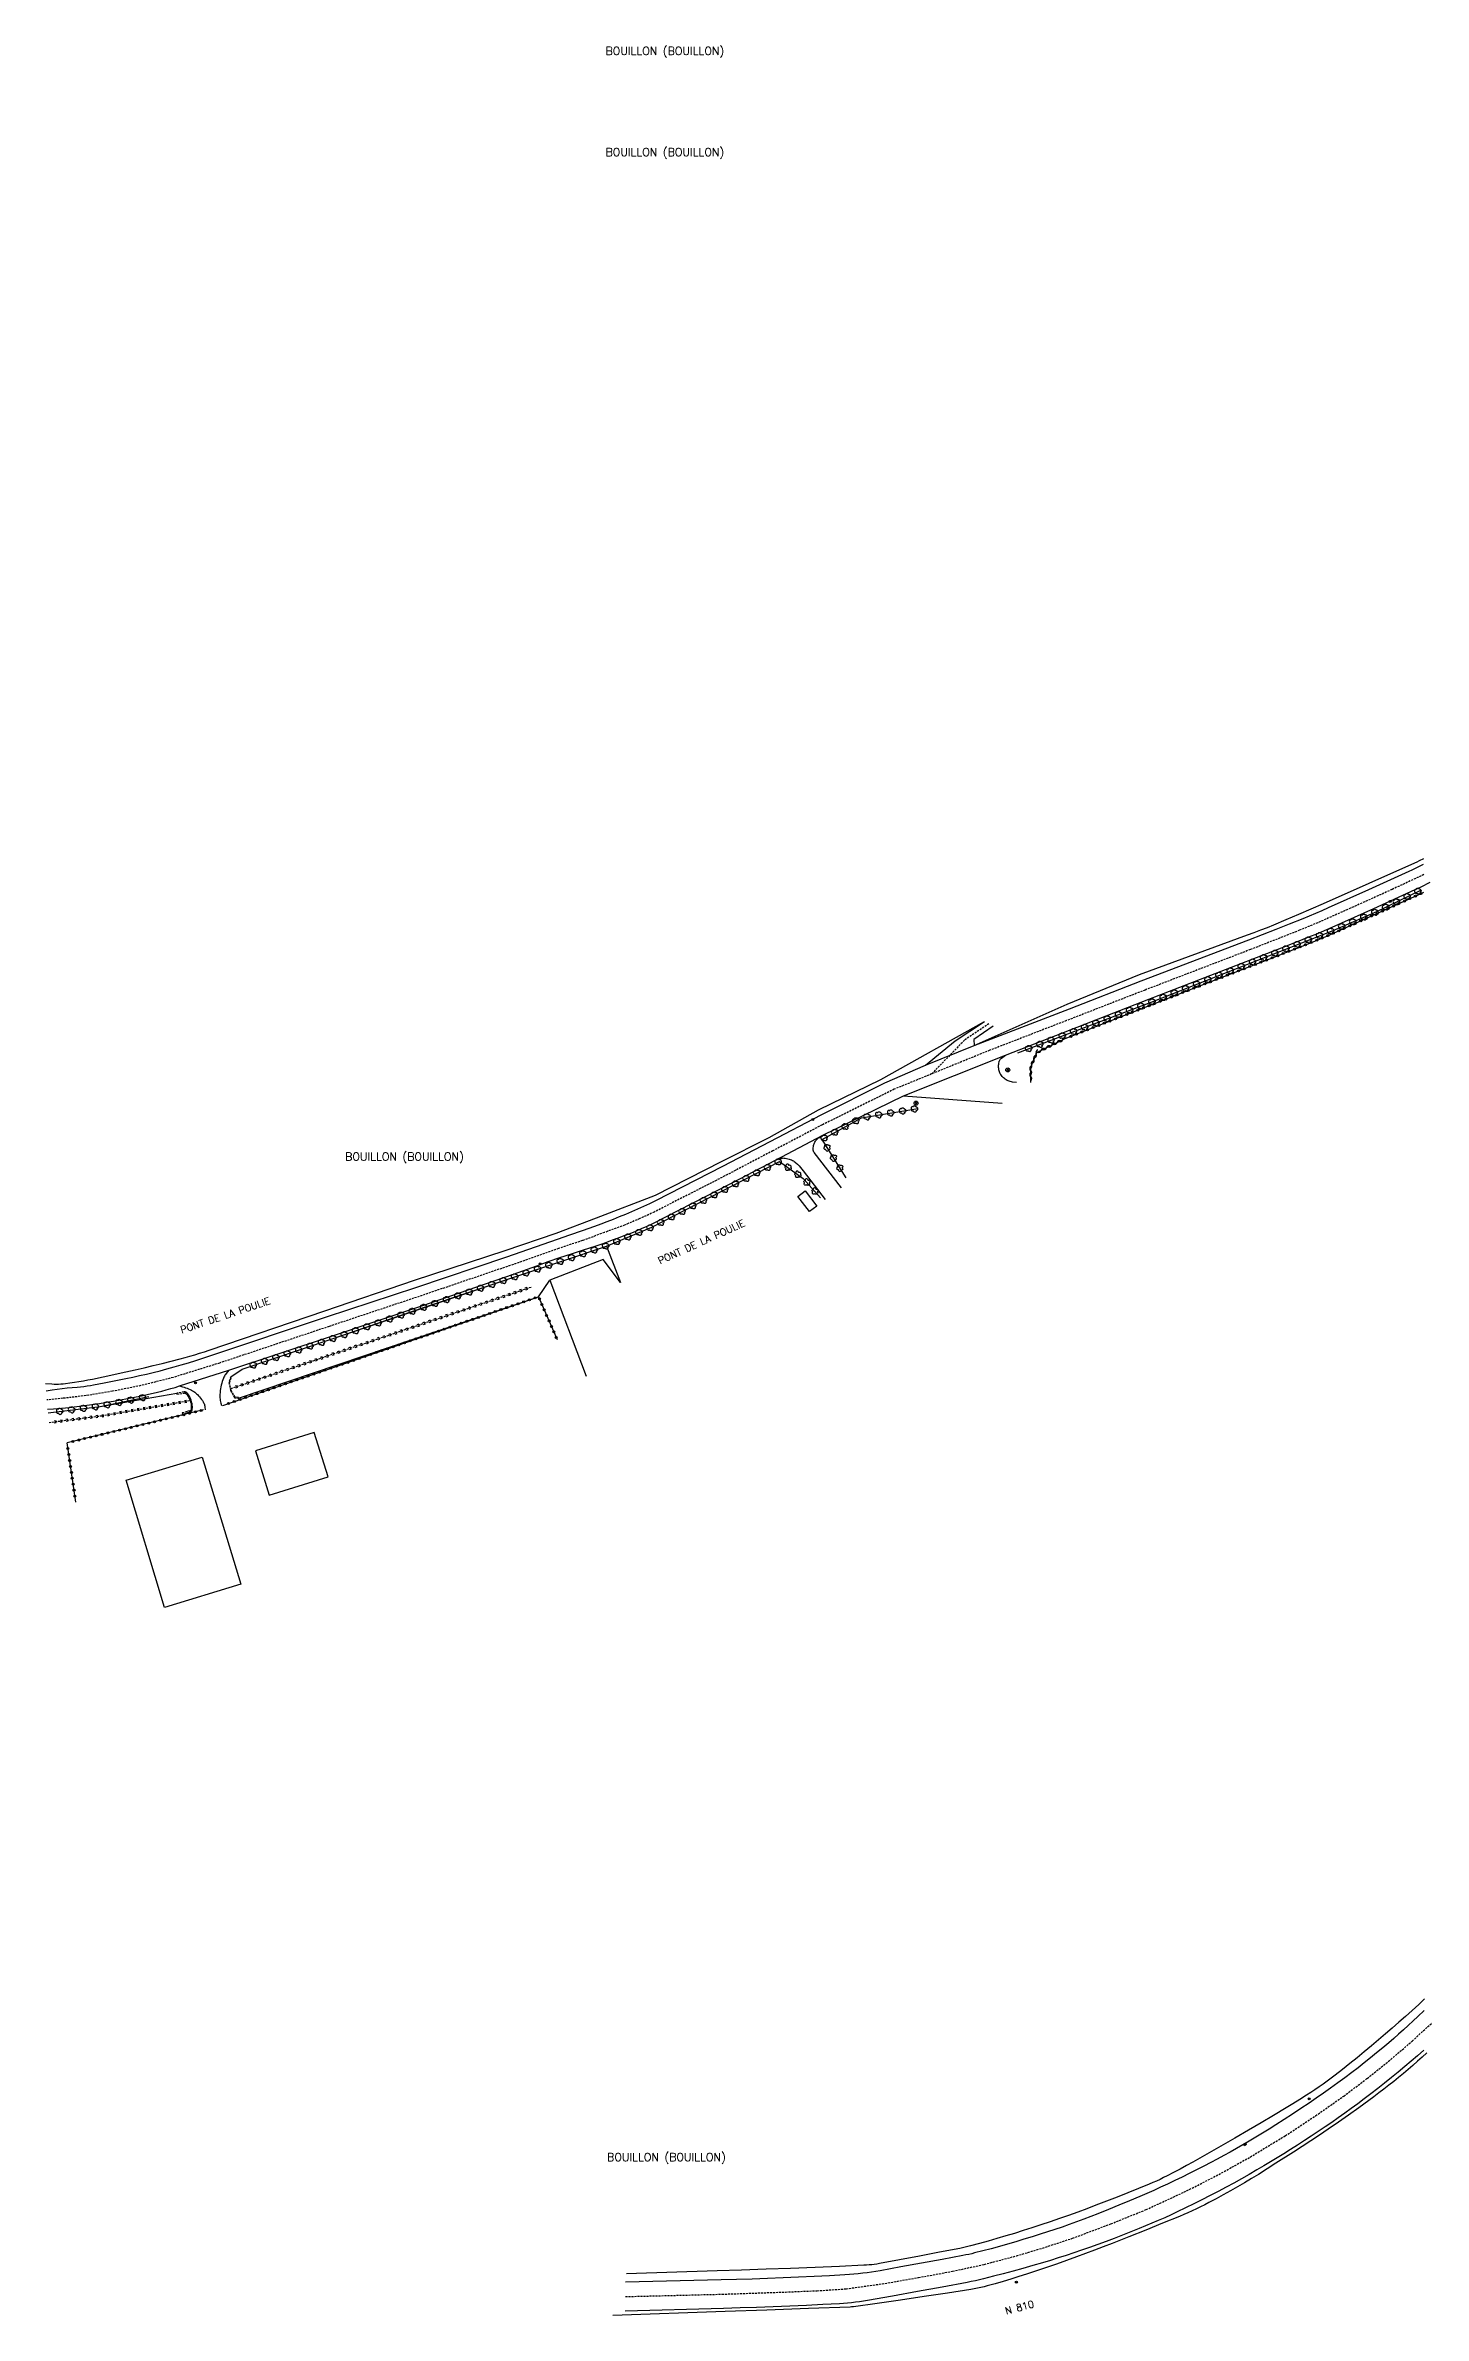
# Model space of a CAD drawing. Header units: millimetres. Extents: x 199000 to 200000, y 53197 to 53815.
# Drawn here: x 199372 to 199716, y 53197 to 53764 of the extents above; entities that cross this region are included whole.
import ezdxf
from ezdxf.enums import TextEntityAlignment as Align

# ---------------------------------------------------------------- set-up
doc = ezdxf.new("R2010")
doc.units = ezdxf.units.MM
doc.linetypes.add('DASHED', pattern=[0.75, 0.5, -0.25])
doc.layers.get('0').update_dxf_attribs({"linetype": 'CONTINUOUS'})
for name, color, linetype in [('W0001', 6, 'DASHED'), ('W0008', 7, 'CONTINUOUS'), ('W0017', 7, 'CONTINUOUS'), ('W0070', 7, 'DASHED'), ('W0071', 7, 'CONTINUOUS'), ('W0101', 7, 'CONTINUOUS'), ('W0104', 1, 'CONTINUOUS'), ('W0112', 1, 'DASHED'), ('W0211', 2, 'CONTINUOUS'), ('W0212', 2, 'CONTINUOUS'), ('W0213', 2, 'CONTINUOUS'), ('W0220', 5, 'DASHED'), ('W0221', 2, 'CONTINUOUS'), ('W0302', 3, 'CONTINUOUS'), ('W0310', 3, 'CONTINUOUS'), ('W0322', 7, 'CONTINUOUS'), ('W0400', 7, 'CONTINUOUS'), ('W0431', 7, 'CONTINUOUS'), ('W0469', 7, 'CONTINUOUS'), ('W0856', 7, 'CONTINUOUS'), ('W0980', 7, 'CONTINUOUS'), ('W0989', 7, 'CONTINUOUS'), ('W1338', 7, 'CONTINUOUS')]:
    doc.layers.add(name, color=color, linetype=linetype)
doc.styles.get("Standard").update_dxf_attribs({"font": 'romans.shx', "width": 0.85})

# ---------------------------------------------------------------- blocks, each defined once
blk = doc.blocks.new('T856')
for p, q in [((-0.125, 0), (0.125, 0)), ((0, 0.125), (0, -0.125))]:
    blk.add_line(p, q)
blk.add_ellipse((0, 0), major_axis=(-0.177, 0.177), ratio=1, start_param=3.9269908, end_param=10.2101761)
blk = doc.blocks.new('T469')
at = {"color": 0, "linetype": 'Continuous', "flags": 128}
for points in [[(-0.35, 0.35), (0.35, -0.35)], [(-0.35, -0.35), (0.35, 0.35)]]:
    blk.add_lwpolyline(points, dxfattribs=at)
at = {"color": 0, "linetype": 'Continuous'}
blk.add_circle((0, 0), 0.5, dxfattribs=at)
blk = doc.blocks.new('T400')
for p, q in [((-0.15, 0.3), (0.15, 0.3)), ((-0.15, -0.25), (-0.15, 0.3)), ((-0.15, 0.15), (0.15, 0.15)), ((-0.15, 0), (0.15, 0)), ((0.15, 0.3), (0.15, -0.25)), ((-0.15, -0.15), (0.15, -0.15)), ((-0.15, -0.25), (-0.15, -0.3)), ((-0.15, -0.3), (0.15, -0.3)), ((0.15, -0.3), (0.15, -0.25))]:
    blk.add_line(p, q)
blk = doc.blocks.new('t220o')
at = {"color": 0, "linetype": 'Continuous'}
for p, q in [((-0.25, 0.25), (0.25, 0.25)), ((-0.25, -0.25), (0.25, -0.25))]:
    blk.add_line(p, q, dxfattribs=at)
blk = doc.blocks.new('t302o')
for p, q in [((-0.8, 0.51), (-0.86, 0.34)), ((-0.86, 0.34), (-0.86, 0.17)), ((-0.86, 0.17), (-0.74, 0.06)), ((-0.69, 0.63), (-0.8, 0.51)), ((-0.8, -0.06), (-0.74, 0.06)), ((-0.74, 0.06), (-0.69, 0.11)), ((-0.57, 0.69), (-0.69, 0.63)), ((-0.46, 0.69), (-0.57, 0.69)), ((-0.29, 0.63), (-0.46, 0.69)), ((-0.29, 0.63), (-0.17, 0.74)), ((-0.23, 0.57), (-0.29, 0.63)), ((-0.17, 0.74), (-0.06, 0.8)), ((-0.06, 0.8), (0.06, 0.8)), ((0.06, 0.8), (0.23, 0.74)), ((0.23, 0.74), (0.34, 0.63)), ((0.34, 0.63), (0.4, 0.51)), ((0.46, 0.46), (0.34, 0.46)), ((0.4, 0.51), (0.4, 0.46)), ((0.57, 0.4), (0.46, 0.46)), ((0.57, 0.4), (0.69, 0.29)), ((0.69, 0.29), (0.74, 0.17)), ((0.74, 0.06), (0.69, -0.17)), ((0.74, 0.17), (0.74, 0.06)), ((-0.8, -0.17), (-0.8, -0.06)), ((-0.8, -0.23), (-0.8, -0.17)), ((-0.74, -0.34), (-0.8, -0.23)), ((-0.69, -0.4), (-0.74, -0.34)), ((-0.51, -0.46), (-0.69, -0.4)), ((-0.4, -0.46), (-0.51, -0.46)), ((-0.4, -0.46), (-0.34, -0.46)), ((-0.34, -0.46), (-0.34, -0.4)), ((-0.34, -0.51), (-0.34, -0.46)), ((-0.29, -0.63), (-0.34, -0.51)), ((-0.17, -0.74), (-0.29, -0.63)), ((-0.06, -0.8), (-0.17, -0.74)), ((0.06, -0.8), (-0.06, -0.8)), ((0.17, -0.74), (0.06, -0.8)), ((0.23, -0.69), (0.17, -0.74)), ((0.29, -0.46), (0.23, -0.46)), ((0.29, -0.63), (0.23, -0.69)), ((0.46, -0.4), (0.29, -0.46)), ((0.34, -0.51), (0.29, -0.63)), ((0.34, -0.51), (0.34, -0.46)), ((0.57, -0.34), (0.46, -0.4)), ((0.63, -0.29), (0.57, -0.34)), ((0.69, -0.17), (0.63, -0.29))]:
    blk.add_line(p, q)
blk = doc.blocks.new('t310o')
at = {"color": 0, "linetype": 'Continuous'}
for centre, start, end in [((-0.5, 0.38), 216.8699, 323.1304), ((0.5, -0.37), 36.8699, 143.1303)]:
    blk.add_arc(centre, 0.625, start, end, dxfattribs=at)
blk = doc.blocks.new('t322o')
at = {"color": 0, "linetype": 'Continuous'}
for radius in [0.25, 0.15]:
    blk.add_circle((0, 0), radius, dxfattribs=at)

msp = doc.modelspace()

# ---------------------------------------------------------------- linework, layer by layer
at = {"layer": 'W0001'}
for points in [[(199716.3, 53557.08), (199708.36, 53553.35), (199697.99, 53548.68), (199689.78, 53545.04), (199685.25, 53543.16), (199672.97, 53538.34), (199646.62, 53528.23), (199626.96, 53520.57), (199607.81, 53513.17), (199593.27, 53507.25), (199583.92, 53503.44), (199565.89, 53494.51), (199553.6, 53488.04), (199542.23, 53482.09), (199523.96, 53472.74), (199520.34, 53471.1), (199516.53, 53469.49), (199511.46, 53467.61), (199506.02, 53465.63), (199500.05, 53463.64), (199487.94, 53459.39), (199465.22, 53451.66), (199442.67, 53444.15), (199415.26, 53434.99), (199403.69, 53431.4), (199395.58, 53429.35), (199388.51, 53427.94), (199381.97, 53426.86), (199376.22, 53426.19), (199372.11, 53425.78)], [(199516.76, 53201.7), (199540.95, 53202.3), (199546.13, 53202.47), (199556.77, 53202.84), (199564.64, 53203.16), (199571.96, 53203.64), (199581.6, 53204.99), (199589.98, 53206.46), (199598.53, 53208.03), (199606.44, 53209.75), (199614.48, 53211.88), (199621.01, 53213.83), (199628.51, 53216.28), (199638.1, 53219.89), (199646.86, 53223.42), (199656.35, 53227.8), (199665.08, 53232.22), (199672.88, 53236.58), (199681.65, 53241.89), (199689.26, 53246.89), (199696.29, 53251.82), (199702.16, 53256.22), (199708.05, 53260.95), (199713.38, 53265.56), (199719.13, 53270.8)]]:
    msp.add_lwpolyline(points, dxfattribs=at)
at = {"layer": 'W0008'}
for points in [[(199371.96, 53428.07), (199373.45, 53428.3), (199374.71, 53428.48), (199375.96, 53428.64), (199377.21, 53428.78), (199378.47, 53428.9), (199379.73, 53429), (199380.55, 53429.07), (199381.37, 53429.16), (199382.19, 53429.27), (199383, 53429.4), (199383.81, 53429.54), (199386.47, 53430.06), (199391.89, 53431.14), (199393.6, 53431.49), (199395.32, 53431.86), (199397.03, 53432.25), (199398.73, 53432.66), (199400.43, 53433.09), (199402.13, 53433.53), (199403.94, 53434.03), (199405.74, 53434.54), (199407.54, 53435.08), (199409.33, 53435.63), (199411.12, 53436.2), (199412.9, 53436.78), (199442.03, 53446.54), (199464.32, 53453.9), (199487.08, 53461.58), (199499.73, 53465.94), (199502.86, 53467.01), (199505.99, 53468.11), (199509.1, 53469.23), (199510.65, 53469.8), (199512.2, 53470.39), (199513.74, 53470.99), (199515.28, 53471.6), (199516.81, 53472.23), (199518.34, 53472.87), (199519.86, 53473.53), (199521.37, 53474.21), (199522.87, 53474.9), (199524.36, 53475.61), (199541.07, 53484.17), (199552.95, 53490.39), (199565.68, 53497.06), (199581.61, 53505.07), (199591.77, 53509.48), (199603.88, 53514.37), (199627.71, 53523.55), (199645.69, 53530.5), (199672.56, 53540.77), (199675.96, 53542.08), (199679.36, 53543.4), (199682.75, 53544.74), (199686.14, 53546.1), (199687.73, 53546.76), (199689.32, 53547.43), (199690.9, 53548.11), (199692.47, 53548.81), (199702.57, 53553.38), (199712.65, 53557.97), (199713.35, 53558.29), (199714.05, 53558.63), (199716.25, 53559.72)], [(199372.27, 53423.48), (199373.82, 53423.56), (199374.8, 53423.62), (199375.78, 53423.7), (199376.76, 53423.79), (199377.74, 53423.9), (199379.62, 53424.13), (199381.5, 53424.38), (199383.38, 53424.65), (199385.26, 53424.93), (199387.03, 53425.21), (199388.79, 53425.51), (199390.55, 53425.82), (199392.31, 53426.14), (199394.06, 53426.48), (199395.81, 53426.84), (199397.56, 53427.21), (199398.67, 53427.46), (199399.78, 53427.72), (199400.88, 53428), (199401.98, 53428.3), (199403.08, 53428.6), (199404.17, 53428.93), (199405.26, 53429.27), (199417.62, 53433.21), (199443.31, 53441.76), (199466.11, 53449.42), (199488.8, 53457.19), (199494.57, 53459.3), (199497.46, 53460.34), (199500.37, 53461.34), (199503.3, 53462.31), (199506.24, 53463.27), (199509.17, 53464.24), (199510.64, 53464.73), (199512.1, 53465.24), (199513.55, 53465.76), (199515, 53466.29), (199516.45, 53466.84), (199517.89, 53467.41), (199519.32, 53467.99), (199520.74, 53468.6), (199522.15, 53469.22), (199523.56, 53469.86), (199543.4, 53480.02), (199554.24, 53485.69), (199566.11, 53491.96), (199586.24, 53501.81), (199611.73, 53511.97), (199626.2, 53517.58), (199647.55, 53525.97), (199673.38, 53535.91), (199677.04, 53537.33), (199680.7, 53538.76), (199684.35, 53540.21), (199688, 53541.67), (199689.37, 53542.22), (199690.72, 53542.79), (199692.08, 53543.38), (199693.42, 53543.97), (199703.79, 53548.64), (199714.16, 53553.32), (199714.89, 53553.66), (199715.62, 53554.01), (199717.92, 53555.14)], [(199716.37, 53273.18), (199714.81, 53271.69), (199713.62, 53270.58), (199712.42, 53269.47), (199711.21, 53268.37), (199710, 53267.29), (199708.77, 53266.21), (199707.53, 53265.15), (199706.02, 53263.87), (199704.5, 53262.6), (199702.96, 53261.36), (199701.41, 53260.12), (199699.85, 53258.9), (199698.28, 53257.7), (199696.53, 53256.39), (199694.77, 53255.09), (199693, 53253.81), (199691.22, 53252.55), (199689.43, 53251.3), (199687.63, 53250.07), (199685.56, 53248.68), (199683.49, 53247.31), (199681.41, 53245.96), (199679.32, 53244.62), (199677.66, 53243.57), (199676, 53242.54), (199674.32, 53241.53), (199672.63, 53240.53), (199671.06, 53239.61), (199669.47, 53238.71), (199667.88, 53237.82), (199666.29, 53236.94), (199664.68, 53236.07), (199663.07, 53235.22), (199661.28, 53234.29), (199659.49, 53233.36), (199657.68, 53232.46), (199655.87, 53231.56), (199654.06, 53230.68), (199652.23, 53229.81), (199650.52, 53229.01), (199648.79, 53228.22), (199647.06, 53227.46), (199645.32, 53226.71), (199642.72, 53225.61), (199640.1, 53224.53), (199637.49, 53223.46), (199634.86, 53222.41), (199633.07, 53221.72), (199631.28, 53221.04), (199629.48, 53220.37), (199627.68, 53219.72), (199625.87, 53219.08), (199624.05, 53218.46), (199622.23, 53217.86), (199620.41, 53217.27), (199618.38, 53216.63), (199616.34, 53216.01), (199614.3, 53215.4), (199612.25, 53214.81), (199610.2, 53214.23), (199608.15, 53213.67), (199606.09, 53213.13), (199604.02, 53212.6), (199603.3, 53212.42), (199602.57, 53212.25), (199601.83, 53212.1), (199601.1, 53211.96), (199595.94, 53210.99), (199590.77, 53210.04), (199585.61, 53209.1), (199580.44, 53208.17), (199579.34, 53207.98), (199578.25, 53207.81), (199577.15, 53207.66), (199576.04, 53207.52), (199574.94, 53207.4), (199573.83, 53207.29), (199572.73, 53207.2), (199571.62, 53207.13), (199567.75, 53206.92), (199563.88, 53206.72), (199560.02, 53206.54), (199556.15, 53206.37), (199552.28, 53206.22), (199548.41, 53206.09), (199544.54, 53205.97), (199540.67, 53205.87), (199516.8, 53205.31)], [(199716.31, 53263.28), (199714.73, 53261.9), (199713.15, 53260.54), (199711.55, 53259.19), (199709.88, 53257.8), (199708.2, 53256.43), (199706.51, 53255.07), (199704.81, 53253.73), (199703.09, 53252.4), (199701.37, 53251.09), (199699.77, 53249.89), (199698.16, 53248.7), (199696.54, 53247.53), (199694.91, 53246.37), (199693.27, 53245.23), (199691.61, 53244.1), (199689.9, 53242.95), (199688.17, 53241.8), (199686.44, 53240.67), (199684.69, 53239.55), (199682.95, 53238.44), (199681.29, 53237.4), (199679.62, 53236.37), (199677.95, 53235.36), (199676.27, 53234.35), (199674.58, 53233.36), (199672.66, 53232.25), (199670.74, 53231.16), (199668.8, 53230.08), (199666.86, 53229.03), (199664.9, 53227.99), (199662.88, 53226.93), (199660.84, 53225.89), (199658.8, 53224.87), (199656.74, 53223.86), (199654.68, 53222.88), (199653.11, 53222.14), (199651.53, 53221.42), (199649.94, 53220.72), (199648.35, 53220.02), (199646.74, 53219.35), (199645.14, 53218.69), (199643.08, 53217.86), (199641.01, 53217.05), (199638.94, 53216.25), (199636.87, 53215.47), (199634.78, 53214.71), (199632.7, 53213.96), (199630.76, 53213.28), (199628.83, 53212.62), (199626.88, 53211.98), (199624.93, 53211.36), (199622.98, 53210.75), (199621.02, 53210.16), (199618.57, 53209.45), (199616.11, 53208.75), (199613.65, 53208.07), (199611.19, 53207.41), (199608.72, 53206.76), (199606.25, 53206.13), (199605.23, 53205.89), (199604.21, 53205.66), (199603.19, 53205.44), (199602.16, 53205.24), (199595.94, 53204.09), (199589.72, 53202.96), (199583.5, 53201.84), (199577.27, 53200.73), (199576.27, 53200.57), (199575.27, 53200.42), (199574.27, 53200.28), (199573.26, 53200.17), (199572.26, 53200.07), (199571.25, 53199.99), (199570.24, 53199.92), (199566.1, 53199.7), (199561.96, 53199.5), (199557.81, 53199.31), (199553.67, 53199.14), (199549.53, 53198.98), (199545.38, 53198.85), (199541.24, 53198.73), (199516.71, 53198.08)]]:
    msp.add_lwpolyline(points, dxfattribs=at)
at = {"layer": 'W0017'}
for points in [[(199614.45, 53505.1), (199613.48, 53505.23), (199613.21, 53505.27), (199612.93, 53505.33), (199612.67, 53505.41), (199612.41, 53505.51), (199612.15, 53505.63), (199611.91, 53505.76), (199611.67, 53505.91), (199611.45, 53506.08), (199611.24, 53506.26), (199611.05, 53506.45), (199610.87, 53506.64), (199610.71, 53506.85), (199610.57, 53507.08), (199610.44, 53507.31), (199610.33, 53507.55), (199610.23, 53507.79), (199610.16, 53508.05), (199610.1, 53508.31), (199610.06, 53508.58), (199610.03, 53508.86), (199610.02, 53509.14), (199610.02, 53509.42), (199610.05, 53509.7), (199610.08, 53509.98), (199610.14, 53510.25), (199610.18, 53510.41), (199610.24, 53510.57), (199610.32, 53510.72), (199610.41, 53510.86), (199610.51, 53510.99), (199610.63, 53511.12), (199610.76, 53511.22), (199611.73, 53511.97)], [(199586.24, 53501.81), (199610.91, 53499.94)], [(199570.77, 53478.75), (199563.9, 53487.66), (199563.83, 53487.77), (199563.77, 53487.89), (199563.72, 53488.01), (199563.69, 53488.14), (199563.68, 53488.28), (199563.69, 53488.54), (199563.7, 53488.81), (199563.74, 53489.08), (199563.79, 53489.34), (199563.86, 53489.6), (199563.93, 53489.81), (199564.02, 53490.03), (199564.12, 53490.23), (199564.24, 53490.43), (199564.37, 53490.62), (199564.52, 53490.79), (199564.67, 53490.96), (199564.84, 53491.12), (199565.02, 53491.26), (199565.21, 53491.39), (199566.11, 53491.96)], [(199554.24, 53485.69), (199555.22, 53486.08), (199555.4, 53486.14), (199555.58, 53486.19), (199555.77, 53486.23), (199555.97, 53486.24), (199556.16, 53486.25), (199556.35, 53486.23), (199556.68, 53486.19), (199557.01, 53486.13), (199557.33, 53486.06), (199557.65, 53485.98), (199557.96, 53485.87), (199558.27, 53485.76), (199558.51, 53485.65), (199558.74, 53485.53), (199558.96, 53485.39), (199559.17, 53485.23), (199559.36, 53485.06), (199559.76, 53484.69), (199560.14, 53484.29), (199560.51, 53483.89), (199560.86, 53483.47), (199561.2, 53483.04), (199566.67, 53475.87)], [(199405.26, 53429.27), (199406.04, 53429.06), (199406.43, 53428.96), (199406.81, 53428.83), (199407.19, 53428.69), (199407.57, 53428.54), (199407.94, 53428.37), (199408.3, 53428.19), (199408.57, 53428.04), (199408.83, 53427.88), (199409.09, 53427.7), (199409.33, 53427.51), (199409.57, 53427.31), (199409.79, 53427.1), (199410.06, 53426.82), (199410.31, 53426.53), (199410.56, 53426.23), (199410.79, 53425.93), (199411, 53425.61), (199411.2, 53425.28), (199411.31, 53425.08), (199411.41, 53424.87), (199411.49, 53424.66), (199411.55, 53424.44), (199411.6, 53424.21), (199411.63, 53423.98), (199411.7, 53423.35)], [(199417.62, 53433.21), (199416.94, 53432.37), (199416.78, 53432.16), (199416.63, 53431.94), (199416.49, 53431.71), (199416.37, 53431.47), (199416.27, 53431.23), (199416.11, 53430.8), (199415.96, 53430.37), (199415.83, 53429.94), (199415.72, 53429.5), (199415.62, 53429.06), (199415.53, 53428.59), (199415.47, 53428.12), (199415.42, 53427.64), (199415.39, 53427.17), (199415.38, 53426.69), (199415.39, 53426.35), (199415.42, 53426), (199415.47, 53425.66), (199415.54, 53425.32), (199415.63, 53424.98), (199415.81, 53424.38)]]:
    msp.add_lwpolyline(points, dxfattribs=at)
at = {"layer": 'W0070'}
msp.add_lwpolyline([(199607.59, 53519.78), (199601.49, 53515.69), (199593.27, 53507.25)], dxfattribs=at)
at = {"layer": 'W0071'}
for points in [[(199591.77, 53509.48), (199599.13, 53515.49), (199606.51, 53520.38)], [(199608.67, 53519.19), (199603.85, 53515.88), (199603.88, 53514.37)]]:
    msp.add_lwpolyline(points, dxfattribs=at)
at = {"layer": 'W0101'}
msp.add_lwpolyline([(199438.98, 53417.65), (199424.31, 53413.08), (199427.69, 53402.01), (199442.42, 53406.59)], close=True, dxfattribs=at)
at = {"layer": 'W0104'}
msp.add_lwpolyline([(199420.59, 53379.72), (199401.56, 53373.95), (199391.94, 53405.7), (199410.97, 53411.46)], close=True, dxfattribs=at)
at = {"layer": 'W0112'}
for points in [[(199404.59, 53427.47), (199404.64, 53427.2), (199406.46, 53427.51), (199406.55, 53427.52), (199406.63, 53427.51), (199406.71, 53427.5), (199406.79, 53427.47), (199406.86, 53427.43), (199406.92, 53427.39), (199406.98, 53427.33), (199407.16, 53427.11), (199407.32, 53426.89), (199407.48, 53426.65), (199407.62, 53426.41), (199407.74, 53426.16), (199407.86, 53425.9), (199407.95, 53425.64), (199408.05, 53425.34), (199408.12, 53425.04), (199408.18, 53424.73), (199408.22, 53424.42), (199408.24, 53424.11), (199408.24, 53423.79), (199408.22, 53423.49), (199408.21, 53423.41), (199408.19, 53423.35), (199408.16, 53423.28), (199408.12, 53423.23), (199408.07, 53423.18), (199408.02, 53423.14), (199407.96, 53423.1), (199407.88, 53423.08), (199405.95, 53422.53), (199406.02, 53422.26), (199407.97, 53422.81), (199408.07, 53422.85), (199408.17, 53422.91), (199408.25, 53422.97), (199408.33, 53423.05), (199408.39, 53423.14), (199408.44, 53423.24), (199408.48, 53423.35), (199408.49, 53423.46), (199408.51, 53423.78), (199408.51, 53424.11), (199408.49, 53424.44), (199408.45, 53424.77), (199408.39, 53425.09), (199408.31, 53425.41), (199408.21, 53425.73), (199408.11, 53426.01), (199407.99, 53426.28), (199407.86, 53426.54), (199407.71, 53426.8), (199407.55, 53427.04), (199407.37, 53427.28), (199407.19, 53427.51), (199407.1, 53427.6), (199407, 53427.67), (199406.9, 53427.72), (199406.78, 53427.76), (199406.67, 53427.79), (199406.55, 53427.79), (199406.43, 53427.78)], [(199420, 53426.23), (199420.02, 53426.41), (199419.16, 53426.51), (199418.23, 53428.16), (199417.79, 53430.09), (199418.31, 53431.53), (199418.14, 53431.59), (199417.6, 53430.1), (199418.06, 53428.1), (199419.04, 53426.34)]]:
    msp.add_lwpolyline(points, close=True, dxfattribs=at)
at = {"layer": 'W0211'}
msp.add_lwpolyline([(199716.49, 53276.09), (199715.02, 53274.72), (199713.38, 53273.22), (199711.74, 53271.73), (199710.09, 53270.26), (199708.42, 53268.79), (199706.75, 53267.34), (199704.99, 53265.83), (199703.21, 53264.34), (199701.43, 53262.85), (199699.63, 53261.38), (199697.82, 53259.93), (199696, 53258.48), (199694.17, 53257.05), (199693.18, 53256.29), (199692.17, 53255.54), (199691.15, 53254.8), (199690.12, 53254.08), (199689.08, 53253.37), (199688.03, 53252.68), (199686.97, 53252), (199685.28, 53250.94), (199683.58, 53249.89), (199681.87, 53248.85), (199678.76, 53246.99), (199675.64, 53245.14), (199672.51, 53243.3), (199669.05, 53241.28), (199665.57, 53239.28), (199662.09, 53237.3), (199658.6, 53235.33), (199657, 53234.44), (199655.39, 53233.56), (199653.77, 53232.7), (199652.15, 53231.86), (199651.26, 53231.42), (199650.37, 53230.99), (199649.47, 53230.57), (199648.56, 53230.17), (199647.65, 53229.78), (199645, 53228.7), (199642.34, 53227.63), (199639.68, 53226.58), (199637.01, 53225.54), (199634.34, 53224.51), (199632.07, 53223.66), (199629.79, 53222.82), (199627.5, 53222), (199625.21, 53221.19), (199622.92, 53220.41), (199620.61, 53219.63), (199618.31, 53218.88), (199616.14, 53218.18), (199613.96, 53217.5), (199611.79, 53216.84), (199609.6, 53216.2), (199607.41, 53215.57), (199605.22, 53214.96), (199603.02, 53214.36), (199602.35, 53214.19), (199601.67, 53214.03), (199600.99, 53213.88), (199600.3, 53213.74), (199595.28, 53212.77), (199590.26, 53211.82), (199585.24, 53210.88), (199580.22, 53209.95), (199579.58, 53209.84), (199578.94, 53209.74), (199578.3, 53209.66), (199577.65, 53209.6), (199577.01, 53209.55), (199576.36, 53209.51), (199570.25, 53209.24), (199564.13, 53208.99), (199558.02, 53208.75), (199551.9, 53208.52), (199545.78, 53208.31), (199539.66, 53208.12), (199517, 53207.42)], dxfattribs=at)
at = {"layer": 'W0212'}
for points in [[(199371.76, 53429.89), (199373.4, 53429.79), (199373.96, 53429.76), (199374.52, 53429.75), (199375.08, 53429.76), (199375.64, 53429.79), (199376.2, 53429.83), (199376.76, 53429.89), (199377.9, 53430.03), (199379.03, 53430.19), (199380.16, 53430.37), (199381.29, 53430.57), (199382.41, 53430.78), (199383.53, 53431.01), (199386.23, 53431.59), (199391.9, 53432.81), (199394.17, 53433.31), (199396.44, 53433.83), (199398.7, 53434.36), (199400.96, 53434.91), (199403.22, 53435.47), (199405.47, 53436.05), (199406.69, 53436.37), (199407.9, 53436.71), (199409.11, 53437.07), (199410.32, 53437.44), (199411.52, 53437.82), (199412.72, 53438.22), (199441.63, 53448.08), (199464.05, 53455.69), (199486.72, 53463.15), (199499.42, 53467.45), (199509.55, 53471.26), (199524.3, 53476.92), (199540.73, 53485.34), (199552.64, 53491.36), (199564.97, 53498.3), (199580.56, 53505.9), (199606.51, 53520.38)], [(199717.07, 53262.61), (199715.91, 53261.56), (199714.75, 53260.52), (199713.57, 53259.49), (199712.39, 53258.48), (199711.19, 53257.47), (199709.99, 53256.47), (199708.77, 53255.49), (199707.55, 53254.52), (199706.32, 53253.55), (199705.08, 53252.6), (199703.84, 53251.66), (199702.59, 53250.72), (199701.33, 53249.8), (199700.06, 53248.88), (199697.51, 53247.07), (199694.94, 53245.28), (199692.36, 53243.52), (199690.21, 53242.07), (199688.04, 53240.64), (199685.87, 53239.22), (199683.7, 53237.81), (199679.34, 53235.01), (199674.97, 53232.22), (199673.22, 53231.17), (199671.47, 53230.14), (199669.71, 53229.12), (199667.94, 53228.12), (199666.16, 53227.13), (199664.37, 53226.16), (199662.58, 53225.19), (199661.55, 53224.66), (199660.51, 53224.13), (199659.47, 53223.62), (199658.41, 53223.13), (199657.35, 53222.65), (199656.29, 53222.19), (199655.22, 53221.74), (199651.02, 53220.02), (199646.81, 53218.32), (199642.6, 53216.64), (199638.38, 53214.97), (199636.17, 53214.11), (199633.95, 53213.26), (199631.73, 53212.43), (199629.5, 53211.61), (199627.01, 53210.72), (199624.52, 53209.84), (199622.01, 53208.98), (199619.51, 53208.14), (199617, 53207.31), (199615.05, 53206.68), (199613.09, 53206.07), (199611.13, 53205.48), (199609.16, 53204.91), (199607.19, 53204.35), (199606.38, 53204.13), (199605.57, 53203.94), (199604.75, 53203.76), (199603.93, 53203.6), (199603.1, 53203.46), (199597.24, 53202.56), (199591.38, 53201.68), (199585.52, 53200.82), (199579.65, 53199.98), (199573.78, 53199.16), (199573.5, 53199.13), (199573.21, 53199.1), (199572.92, 53199.09), (199562.5, 53198.69), (199552.08, 53198.31), (199541.66, 53197.94), (199513.58, 53196.95)]]:
    msp.add_lwpolyline(points, dxfattribs=at)
at = {"layer": 'W0213'}
for points in [[(199603.88, 53514.37), (199627.17, 53524.72), (199645.26, 53532.11), (199672.26, 53541.99), (199673.91, 53542.6), (199675.56, 53543.23), (199677.19, 53543.88), (199678.82, 53544.55), (199681.93, 53545.85), (199685.02, 53547.17), (199688.11, 53548.51), (199691.19, 53549.86), (199702.64, 53554.94), (199714.07, 53560.03), (199714.66, 53560.29), (199715.23, 53560.58), (199716.28, 53561.11)], [(199515.51, 53455.12), (199511.16, 53460.88), (199497.83, 53455.7), (199506.97, 53431.72)]]:
    msp.add_lwpolyline(points, dxfattribs=at)
at = {"layer": 'W0220'}
for points in [[(199418.12, 53428.63), (199493.16, 53454)], [(199372.73, 53420.17), (199385.84, 53421.84), (199407.95, 53425.64)]]:
    msp.add_lwpolyline(points, dxfattribs=at)
at = {"layer": 'W0221'}
for points in [[(199418.14, 53431.59), (199420.93, 53433.5), (199443.45, 53441.03), (199489.13, 53456.54), (199500.56, 53460.4), (199500.56, 53460.4), (199512, 53464.25), (199515.51, 53455.12)], [(199420, 53426.23), (199494.99, 53451.58), (199497.83, 53455.7)], [(199372.43, 53422.52), (199385.48, 53424.18), (199404.59, 53427.47)], [(199407.97, 53422.81), (199405.6, 53421.91)]]:
    msp.add_lwpolyline(points, dxfattribs=at)
at = {"layer": 'W0302'}
for points in [[(199614.79, 53512.52), (199648.13, 53525.16), (199693.62, 53543.14), (199704.59, 53547.82), (199715.55, 53553.21)], [(199571.94, 53481.31), (199565.92, 53490.91), (199575.75, 53496.28), (199589.82, 53498.6)], [(199420.93, 53433.5), (199443.45, 53441.03), (199466.29, 53448.89), (199489.13, 53456.54), (199500.56, 53460.4), (199500.56, 53460.4), (199512, 53464.25), (199523.37, 53468.95), (199555.23, 53485.39), (199561.16, 53481.12), (199565.54, 53476.29)], [(199372.43, 53422.52), (199385.48, 53424.18), (199397.59, 53426.62)]]:
    msp.add_lwpolyline(points, dxfattribs=at)
at = {"layer": 'W0310'}
msp.add_lwpolyline([(199618.06, 53505.1), (199618.04, 53508.95), (199619.56, 53512.63), (199626.66, 53516.1)], dxfattribs=at)
at = {"layer": 'W0322'}
for points in [[(199626.66, 53516.1), (199660.73, 53529.44), (199673.93, 53534.53), (199677.85, 53536.05), (199681.78, 53537.59), (199685.69, 53539.13), (199689.61, 53540.7), (199690.84, 53541.2), (199692.07, 53541.71), (199693.29, 53542.24), (199694.5, 53542.78), (199704.59, 53547.34), (199714.69, 53551.92), (199715.48, 53552.28), (199716.27, 53552.66)], [(199416.15, 53424.43), (199494.99, 53451.58), (199499.69, 53440.86)], [(199411.24, 53423.27), (199377.17, 53415.07)]]:
    msp.add_lwpolyline(points, dxfattribs=at)
at = {"layer": 'W0431'}
msp.add_lwpolyline([(199559.85, 53476.61), (199561.7, 53478.03), (199564.56, 53474.23), (199562.73, 53472.84)], close=True, dxfattribs=at)
at = {"layer": 'W1338'}
msp.add_lwpolyline([(199379.36, 53400.26), (199377.17, 53415.07)], dxfattribs=at)

# ---------------------------------------------------------------- block references
at = {"layer": 'W0220'}
for p, rotation in [((199482.07, 53450.25), 18.67700453910709), ((199483.49, 53450.73), 18.67700453910709), ((199484.91, 53451.21), 18.67700453910709), ((199486.33, 53451.69), 18.67700453910709), ((199487.75, 53452.17), 18.67700453910709), ((199489.17, 53452.65), 18.67700453910709), ((199490.59, 53453.13), 18.67700453910709), ((199492.01, 53453.61), 18.67700453910709), ((199465.01, 53444.48), 18.67700453910709), ((199466.44, 53444.96), 18.67700453910709), ((199467.86, 53445.45), 18.67700453910709), ((199469.28, 53445.93), 18.67700453910709), ((199470.7, 53446.41), 18.67700453910709), ((199472.12, 53446.89), 18.67700453910709), ((199473.54, 53447.37), 18.67700453910709), ((199474.96, 53447.85), 18.67700453910709), ((199476.38, 53448.33), 18.67700453910709), ((199477.8, 53448.81), 18.67700453910709), ((199479.22, 53449.29), 18.67700453910709), ((199480.65, 53449.77), 18.67700453910709), ((199447.96, 53438.72), 18.67700453910709), ((199449.38, 53439.2), 18.67700453910709), ((199450.8, 53439.68), 18.67700453910709), ((199452.23, 53440.16), 18.67700453910709), ((199453.65, 53440.64), 18.67700453910709), ((199455.07, 53441.12), 18.67700453910709), ((199456.49, 53441.6), 18.67700453910709), ((199457.91, 53442.08), 18.67700453910709), ((199459.33, 53442.56), 18.67700453910709), ((199460.75, 53443.04), 18.67700453910709), ((199462.17, 53443.52), 18.67700453910709), ((199463.59, 53444), 18.67700453910709), ((199432.33, 53433.44), 18.67700453910709), ((199433.75, 53433.92), 18.67700453910709), ((199435.17, 53434.4), 18.67700453910709), ((199436.59, 53434.88), 18.67700453910709), ((199438.02, 53435.36), 18.67700453910709), ((199439.44, 53435.84), 18.67700453910709), ((199440.86, 53436.32), 18.67700453910709), ((199442.28, 53436.8), 18.67700453910709), ((199443.7, 53437.28), 18.67700453910709), ((199445.12, 53437.76), 18.67700453910709), ((199446.54, 53438.24), 18.67700453910709), ((199419.54, 53429.11), 18.67700453910709), ((199420.96, 53429.59), 18.67700453910709), ((199422.38, 53430.07), 18.67700453910709), ((199423.81, 53430.55), 18.67700453910709), ((199425.23, 53431.03), 18.67700453910709), ((199426.65, 53431.51), 18.67700453910709), ((199428.07, 53432), 18.67700453910709), ((199429.49, 53432.48), 18.67700453910709), ((199430.91, 53432.96), 18.67700453910709), ((199386.12, 53421.88), 9.750941561653276), ((199387.59, 53422.14), 9.750941561653276), ((199389.07, 53422.39), 9.750941561653276), ((199390.55, 53422.65), 9.750941561653276), ((199392.03, 53422.9), 9.750941561653276), ((199393.51, 53423.15), 9.750941561653276), ((199394.99, 53423.41), 9.750941561653276), ((199396.46, 53423.66), 9.750941561653276), ((199397.94, 53423.92), 9.750941561653276), ((199399.42, 53424.17), 9.750941561653276), ((199400.9, 53424.42), 9.750941561653276), ((199402.38, 53424.68), 9.750941561653276), ((199403.86, 53424.93), 9.750941561653276), ((199405.33, 53425.19), 9.750941561653276), ((199406.81, 53425.44), 9.750941561653276), ((199374.21, 53420.36), 7.258724266799493), ((199375.7, 53420.55), 7.258724266799493), ((199377.19, 53420.74), 7.258724266799493), ((199378.68, 53420.92), 7.258724266799493), ((199380.17, 53421.11), 7.258724266799493), ((199381.65, 53421.3), 7.258724266799493), ((199383.14, 53421.49), 7.258724266799493), ((199384.63, 53421.68), 7.258724266799493)]:
    msp.add_blockref('t220o', p, dxfattribs=dict(at, rotation=rotation))
at = {"layer": 'W0302'}
for p, rotation in [((199712.22, 53551.57), 26.16943819605931), ((199714.91, 53552.9), 26.16943819605931), ((199701.37, 53546.45), 23.13018824812515), ((199704.13, 53547.63), 23.13018824812515), ((199706.84, 53548.93), 26.16943819605931), ((199709.53, 53550.25), 26.16943819605931), ((199687.51, 53540.72), 21.56793859288427), ((199690.3, 53541.83), 21.56793859288427), ((199693.09, 53542.93), 21.56793859288427), ((199695.86, 53544.09), 23.13018824812515), ((199698.61, 53545.27), 23.13018824812515), ((199673.56, 53535.21), 21.56793859288427), ((199676.35, 53536.31), 21.56793859288427), ((199679.14, 53537.42), 21.56793859288427), ((199681.93, 53538.52), 21.56793859288427), ((199684.72, 53539.62), 21.56793859288427), ((199659.61, 53529.7), 21.56793859288427), ((199662.4, 53530.8), 21.56793859288427), ((199665.19, 53531.9), 21.56793859288427), ((199667.98, 53533), 21.56793859288427), ((199670.77, 53534.11), 21.56793859288427), ((199642.84, 53523.15), 20.75701940749819), ((199645.65, 53524.22), 20.75701940749819), ((199648.45, 53525.28), 21.56793859288427), ((199651.24, 53526.39), 21.56793859288427), ((199654.03, 53527.49), 21.56793859288427), ((199656.82, 53528.59), 21.56793859288427), ((199628.82, 53517.84), 20.75701940749819), ((199631.62, 53518.9), 20.75701940749819), ((199634.43, 53519.96), 20.75701940749819), ((199637.23, 53521.03), 20.75701940749819), ((199640.04, 53522.09), 20.75701940749819), ((199617.6, 53513.58), 20.75701940749819), ((199620.4, 53514.65), 20.75701940749819), ((199623.21, 53515.71), 20.75701940749819), ((199626.01, 53516.77), 20.75701940749819), ((199574.4, 53495.54), 28.64885629457973), ((199577.19, 53496.52), 9.342938808387158), ((199580.15, 53497), 9.342938808387158), ((199583.11, 53497.49), 9.342938808387158), ((199586.08, 53497.98), 9.342938808387158), ((199589.04, 53498.47), 9.342938808387158), ((199566.5, 53491.23), 28.64885629457973), ((199569.14, 53492.67), 28.64885629457973), ((199571.77, 53494.11), 28.64885629457973), ((199552.32, 53483.89), 27.29894754596679), ((199554.99, 53485.27), 27.29894754596679), ((199557.44, 53483.8), 324.2787180625305), ((199567.16, 53488.93), 122.1275212383849), ((199568.75, 53486.39), 122.1275212383849), ((199570.35, 53483.85), 122.1275212383849), ((199541.66, 53478.39), 27.29894754596679), ((199544.32, 53479.76), 27.29894754596679), ((199546.99, 53481.14), 27.29894754596679), ((199549.65, 53482.52), 27.29894754596679), ((199559.88, 53482.04), 324.2787180625305), ((199562.11, 53480.07), 312.197827719351), ((199564.13, 53477.85), 312.197827719351), ((199530.99, 53472.88), 27.29894754596679), ((199533.66, 53474.26), 27.29894754596679), ((199536.32, 53475.64), 27.29894754596679), ((199538.99, 53477.01), 27.29894754596679), ((199517.44, 53466.5), 22.45656008289012), ((199520.21, 53467.64), 22.45656008289012), ((199522.98, 53468.79), 22.45656008289012), ((199525.66, 53470.13), 27.29894754596679), ((199528.33, 53471.51), 27.29894754596679), ((199503.36, 53461.34), 18.59367547562789), ((199506.2, 53462.3), 18.59367547562789), ((199509.04, 53463.26), 18.59367547562789), ((199511.89, 53464.21), 18.59367547562789), ((199514.66, 53465.35), 22.45656008289012), ((199486.3, 53455.6), 18.53538896025339), ((199489.14, 53456.55), 18.64688639655284), ((199491.99, 53457.51), 18.64688639655284), ((199494.83, 53458.47), 18.64688639655284), ((199497.67, 53459.43), 18.64688639655284), ((199500.51, 53460.39), 18.64688639655284), ((199469.23, 53449.87), 18.53538896025339), ((199472.08, 53450.83), 18.53538896025339), ((199474.92, 53451.78), 18.53538896025339), ((199477.77, 53452.73), 18.53538896025339), ((199480.61, 53453.69), 18.53538896025339), ((199483.45, 53454.64), 18.53538896025339), ((199452.2, 53444.04), 18.97570381161391), ((199455.04, 53445.02), 18.97570381161391), ((199457.88, 53445.99), 18.97570381161391), ((199460.71, 53446.97), 18.97570381161391), ((199463.55, 53447.94), 18.97570381161391), ((199466.39, 53448.92), 18.53538896025339), ((199435.16, 53438.26), 18.48451235401863), ((199438, 53439.21), 18.48451235401863), ((199440.85, 53440.16), 18.48451235401863), ((199443.69, 53441.12), 18.97570381161391), ((199446.53, 53442.09), 18.97570381161391), ((199449.37, 53443.07), 18.97570381161391), ((199423.78, 53434.46), 18.48451235401863), ((199426.62, 53435.41), 18.48451235401863), ((199429.47, 53436.36), 18.48451235401863), ((199432.31, 53437.31), 18.48451235401863), ((199375.4, 53422.9), 7.258724266816136), ((199378.38, 53423.28), 7.258724266816136), ((199381.35, 53423.66), 7.258724266816136), ((199384.33, 53424.04), 7.258724266816136), ((199387.28, 53424.55), 11.35383584730207), ((199390.23, 53425.14), 11.35383584730207), ((199393.17, 53425.73), 11.35383584730207), ((199396.11, 53426.32), 11.35383584730207)]:
    msp.add_blockref('t302o', p, dxfattribs=dict(at, rotation=rotation))
at = {"layer": 'W0310'}
for p, rotation in [((199619.43, 53512.32), 67.5529807246733), ((199620.6, 53513.14), 25.98079331992828), ((199621.95, 53513.8), 25.98079331992828), ((199623.3, 53514.46), 25.98079331992828), ((199624.64, 53515.11), 25.98079331992828), ((199625.99, 53515.77), 25.98079331992828), ((199618.28, 53509.55), 67.5529807246733), ((199618.04, 53508.1), 90.29770626513373), ((199618.05, 53506.6), 90.29770626513373), ((199618.85, 53510.93), 67.5529807246733)]:
    msp.add_blockref('t310o', p, dxfattribs=dict(at, rotation=rotation))
at = {"layer": 'W0322'}
for p, rotation in [((199715.54, 53552.31), 25.6079313112963), ((199703.25, 53546.73), 24.31987084421916), ((199704.62, 53547.35), 24.38124430919099), ((199705.98, 53547.97), 24.38124430919099), ((199707.35, 53548.59), 24.38124430919099), ((199708.72, 53549.21), 24.38124430919099), ((199710.08, 53549.83), 24.38124430919099), ((199711.45, 53550.45), 24.38124430919099), ((199712.81, 53551.07), 24.38124430919099), ((199714.18, 53551.69), 24.38124430919099), ((199690.92, 53541.23), 22.76077719012662), ((199692.3, 53541.82), 23.37213995965214), ((199693.68, 53542.41), 23.98350272756658), ((199695.05, 53543.03), 24.31987084421916), ((199696.42, 53543.65), 24.31987084421916), ((199697.78, 53544.26), 24.31987084421916), ((199699.15, 53544.88), 24.31987084421916), ((199700.52, 53545.5), 24.31987084421916), ((199701.88, 53546.12), 24.31987084421916), ((199675.58, 53535.17), 21.17798175166324), ((199676.98, 53535.71), 21.17798175166324), ((199678.37, 53536.26), 21.36819640535908), ((199679.77, 53536.8), 21.36819640535908), ((199681.17, 53537.35), 21.36819640535908), ((199682.56, 53537.9), 21.55841105809793), ((199683.96, 53538.45), 21.55841105809793), ((199685.35, 53539), 21.55841105809793), ((199686.75, 53539.56), 21.74862571171086), ((199688.14, 53540.11), 21.74862571171086), ((199689.53, 53540.67), 21.74862571171086), ((199661.58, 53529.77), 21.08287442514138), ((199662.98, 53530.31), 21.08287442514138), ((199664.38, 53530.85), 21.08287442514138), ((199665.78, 53531.39), 21.08287442514138), ((199667.18, 53531.93), 21.08287442514138), ((199668.58, 53532.47), 21.08287442514138), ((199669.98, 53533.01), 21.08287442514138), ((199671.38, 53533.55), 21.08287442514138), ((199672.78, 53534.09), 21.08287442514138), ((199674.18, 53534.63), 21.17798175166324), ((199647.61, 53524.31), 21.39191436273284), ((199649.01, 53524.85), 21.39191436273284), ((199650.41, 53525.4), 21.39191436273284), ((199651.8, 53525.95), 21.39191436273284), ((199653.2, 53526.49), 21.39191436273284), ((199654.6, 53527.04), 21.39191436273284), ((199655.99, 53527.59), 21.39191436273284), ((199657.39, 53528.14), 21.39191436273284), ((199658.79, 53528.68), 21.39191436273284), ((199660.18, 53529.23), 21.39191436273284), ((199632.25, 53518.29), 21.39191436273284), ((199633.65, 53518.83), 21.39191436273284), ((199635.04, 53519.38), 21.39191436273284), ((199636.44, 53519.93), 21.39191436273284), ((199637.84, 53520.48), 21.39191436273284), ((199639.23, 53521.02), 21.39191436273284), ((199640.63, 53521.57), 21.39191436273284), ((199642.03, 53522.12), 21.39191436273284), ((199643.42, 53522.66), 21.39191436273284), ((199644.82, 53523.21), 21.39191436273284), ((199646.22, 53523.76), 21.39191436273284), ((199628.06, 53516.65), 21.39191436273284), ((199629.46, 53517.19), 21.39191436273284), ((199630.85, 53517.74), 21.39191436273284), ((199491.31, 53450.31), 18.99982278885667), ((199492.73, 53450.8), 18.99982278885667), ((199494.15, 53451.29), 18.99982278885667), ((199495.24, 53451.02), 293.6955702296718), ((199474.3, 53444.45), 18.99982278885667), ((199475.71, 53444.94), 18.99982278885667), ((199477.13, 53445.43), 18.99982278885667), ((199478.55, 53445.92), 18.99982278885667), ((199479.97, 53446.41), 18.99982278885667), ((199481.39, 53446.89), 18.99982278885667), ((199482.81, 53447.38), 18.99982278885667), ((199484.22, 53447.87), 18.99982278885667), ((199485.64, 53448.36), 18.99982278885667), ((199487.06, 53448.85), 18.99982278885667), ((199488.48, 53449.34), 18.99982278885667), ((199489.9, 53449.82), 18.99982278885667), ((199495.84, 53449.64), 293.6955702296718), ((199496.44, 53448.27), 293.6955702296718), ((199497.04, 53446.9), 293.6955702296718), ((199497.65, 53445.52), 293.6955702296718), ((199458.69, 53439.08), 18.99982278885667), ((199460.11, 53439.57), 18.99982278885667), ((199461.53, 53440.06), 18.99982278885667), ((199462.95, 53440.55), 18.99982278885667), ((199464.37, 53441.03), 18.99982278885667), ((199465.79, 53441.52), 18.99982278885667), ((199467.2, 53442.01), 18.99982278885667), ((199468.62, 53442.5), 18.99982278885667), ((199470.04, 53442.99), 18.99982278885667), ((199471.46, 53443.48), 18.99982278885667), ((199472.88, 53443.96), 18.99982278885667), ((199498.25, 53444.15), 293.6955702296718), ((199498.85, 53442.78), 293.6955702296718), ((199499.46, 53441.4), 293.6955702296718), ((199441.67, 53433.22), 18.99982278885667), ((199443.09, 53433.71), 18.99982278885667), ((199444.51, 53434.2), 18.99982278885667), ((199445.93, 53434.69), 18.99982278885667), ((199447.35, 53435.17), 18.99982278885667), ((199448.77, 53435.66), 18.99982278885667), ((199450.18, 53436.15), 18.99982278885667), ((199451.6, 53436.64), 18.99982278885667), ((199453.02, 53437.13), 18.99982278885667), ((199454.44, 53437.62), 18.99982278885667), ((199455.86, 53438.1), 18.99982278885667), ((199457.28, 53438.59), 18.99982278885667), ((199424.66, 53427.36), 18.99982278885667), ((199426.07, 53427.85), 18.99982278885667), ((199427.49, 53428.34), 18.99982278885667), ((199428.91, 53428.83), 18.99982278885667), ((199430.33, 53429.31), 18.99982278885667), ((199431.75, 53429.8), 18.99982278885667), ((199433.17, 53430.29), 18.99982278885667), ((199434.58, 53430.78), 18.99982278885667), ((199436, 53431.27), 18.99982278885667), ((199437.42, 53431.76), 18.99982278885667), ((199438.84, 53432.24), 18.99982278885667), ((199440.26, 53432.73), 18.99982278885667), ((199404.88, 53421.74), 193.5325548677697), ((199406.34, 53422.09), 193.5325548677697), ((199407.8, 53422.44), 193.5325548677697), ((199409.26, 53422.79), 193.5325548677697), ((199410.72, 53423.14), 193.5325548677697), ((199417.56, 53424.92), 18.99982278885667), ((199418.98, 53425.41), 18.99982278885667), ((199420.4, 53425.9), 18.99982278885667), ((199421.82, 53426.38), 18.99982278885667), ((199423.24, 53426.87), 18.99982278885667), ((199381.55, 53416.12), 193.5325548677697), ((199383.01, 53416.47), 193.5325548677697), ((199384.47, 53416.82), 193.5325548677697), ((199385.92, 53417.18), 193.5325548677697), ((199387.38, 53417.53), 193.5325548677697), ((199388.84, 53417.88), 193.5325548677697), ((199390.3, 53418.23), 193.5325548677697), ((199391.76, 53418.58), 193.5325548677697), ((199393.22, 53418.93), 193.5325548677697), ((199394.67, 53419.28), 193.5325548677697), ((199396.13, 53419.63), 193.5325548677697), ((199397.59, 53419.98), 193.5325548677697), ((199399.05, 53420.33), 193.5325548677697), ((199400.51, 53420.69), 193.5325548677697), ((199401.97, 53421.04), 193.5325548677697), ((199403.42, 53421.39), 193.5325548677697), ((199378.63, 53415.42), 193.5325548677697), ((199380.09, 53415.77), 193.5325548677697)]:
    msp.add_blockref('t322o', p, dxfattribs=dict(at, rotation=rotation))
at = {"layer": 'W0400', "rotation": 120.1760838977965}
msp.add_blockref('T400', (199671.67, 53239.69), dxfattribs=at)
at = {"layer": 'W0469'}
for p in [(199612.31, 53508.26), (199589.39, 53499.95)]:
    msp.add_blockref('T469', p, dxfattribs=at)
at = {"layer": 'W0856'}
for p in [(199707.91, 53550.39), (199563.56, 53495.86), (199495.4, 53459.82), (199409.26, 53430.04), (199687.62, 53251.09), (199614.45, 53205.31)]:
    msp.add_blockref('T856', p, dxfattribs=at)
at = {"layer": 'W1338', "rotation": 98.40270121224779}
for p in [(199377.39, 53413.62), (199377.61, 53412.14), (199377.83, 53410.65), (199378.05, 53409.17), (199378.27, 53407.68), (199378.48, 53406.2), (199378.7, 53404.72), (199378.92, 53403.23), (199379.14, 53401.75)]:
    msp.add_blockref('t322o', p, dxfattribs=at)

# ---------------------------------------------------------------- texts
at = {"layer": 'W0980'}
for p in [(199511.78, 53762.92), (199511.78, 53737.63), (199446.69, 53486.6), (199512.17, 53236.55)]:
    msp.add_text('BOUILLON (BOUILLON)', height=2, dxfattribs=at).set_placement(p, align=Align.MIDDLE_LEFT)
at = {"layer": 'W0989'}
for s, rotation, p in [('PONT DE LA POULIE', 24.317, (199525.04, 53460.46)), ('PONT DE LA POULIE', 18.476, (199405.59, 53443.21)), ('N 810', 14.798, (199611.69, 53198.06))]:
    msp.add_text(s, height=1.75, rotation=rotation, dxfattribs=at).set_placement(p, align=Align.MIDDLE_LEFT)

doc.saveas('drawing.dxf')
